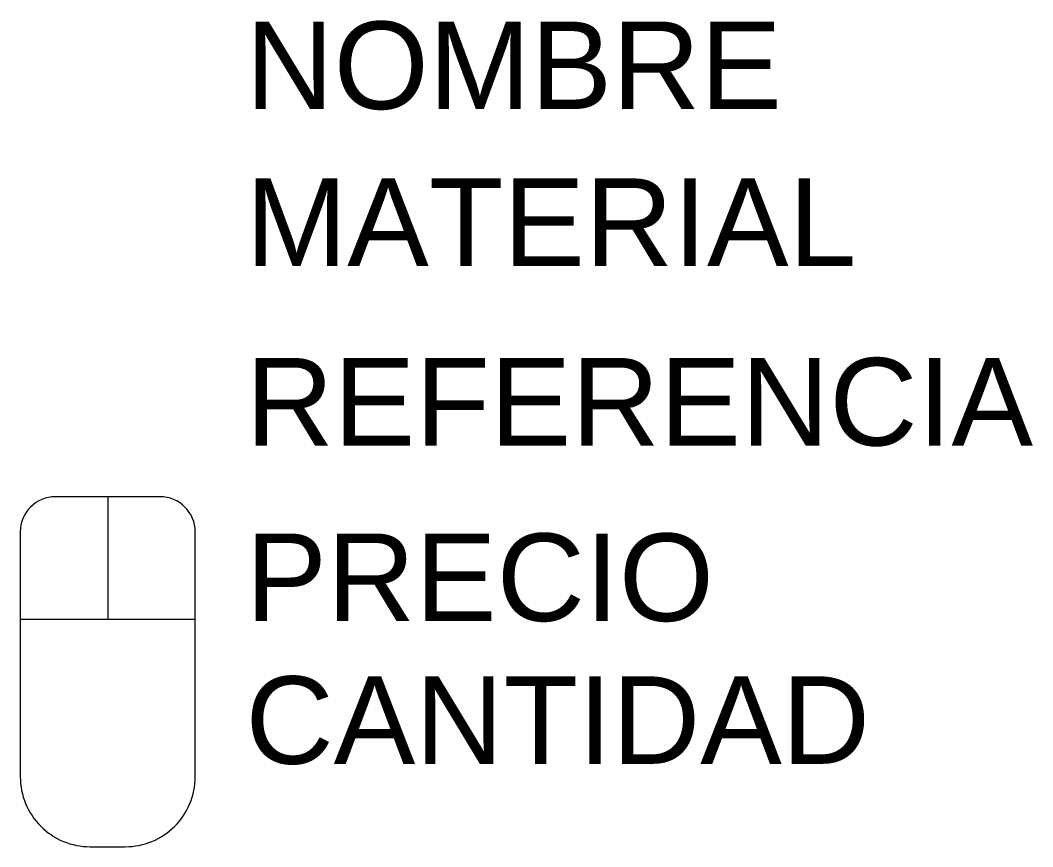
# Model space of a CAD drawing. Header units: centimetres. Extents: x 0 to 28.9, y 0 to 23.6.
import ezdxf

# ---------------------------------------------------------------- set-up
doc = ezdxf.new("R2010")
doc.units = ezdxf.units.CM
doc.styles.get("Standard").update_dxf_attribs({"font": 'arial.ttf'})

msp = doc.modelspace()

# ---------------------------------------------------------------- linework, layer by layer
for p, q in [((2.5, 10), (2.5, 6.5)), ((0, 6.5), (5, 6.5))]:
    msp.add_line(p, q)
msp.add_lwpolyline([(2, 0), (3, 0, 0.414214), (5, 2), (5, 9, 0.414214), (4, 10), (1, 10, 0.414214), (0, 9), (0, 2, 0.414214)], format="xyb", close=True)

# ---------------------------------------------------------------- texts
at = {"flags": 1}
for tag, p, s in [('NOMBRE', (6.437, 21.079), 'MOUSE'), ('MATERIAL', (6.437, 16.596), 'N/A'), ('REFERENCIA', (6.437, 11.465), 'MOUSE_OPTIC_1'), ('PRECIO', (6.437, 6.45), '15000'), ('CANTIDAD', (6.437, 2.369), '1')]:
    msp.add_attdef(tag, p, s, height=2.5, dxfattribs=at)

doc.saveas('drawing.dxf')
